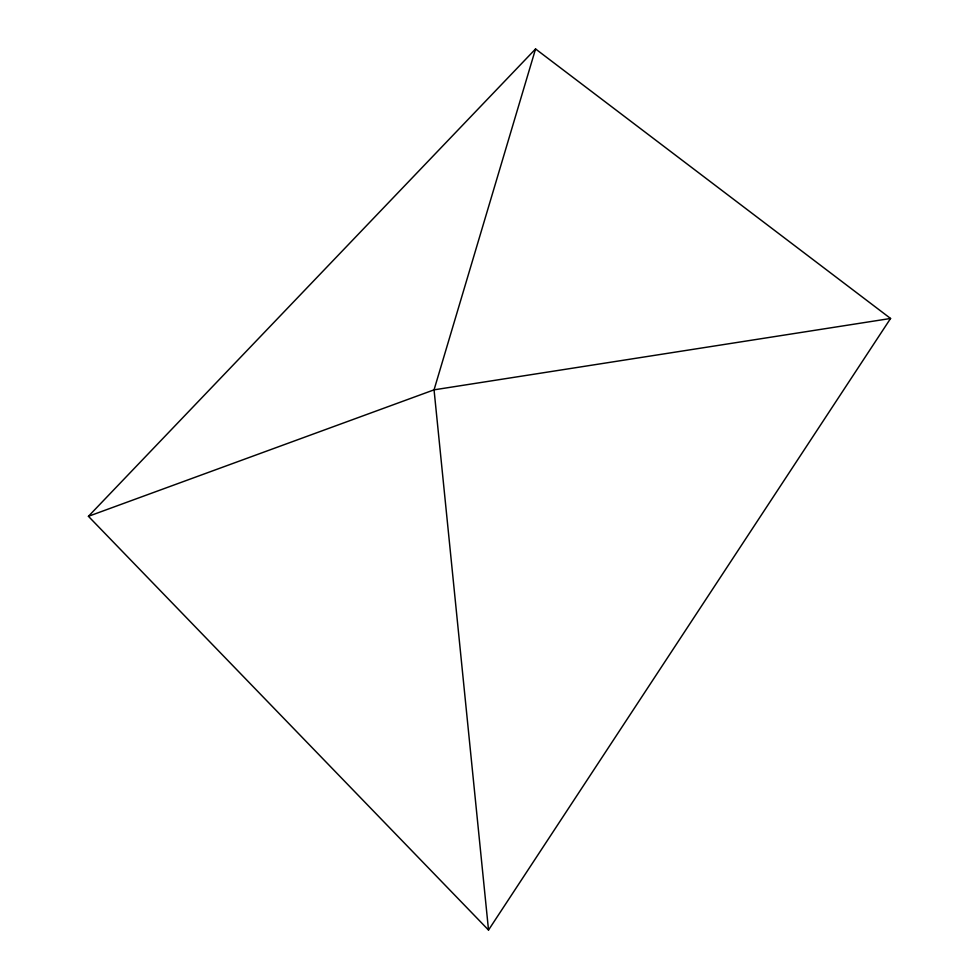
<?xml version="1.0" encoding="UTF-8"?>
<svg xmlns="http://www.w3.org/2000/svg" width="979" height="979" viewBox="0 0 979 979"><rect width="100%" height="100%" fill="white"/><g stroke="black" fill="none" stroke-linecap="round" stroke-linejoin="round"><path stroke-width="1.47" d="M535.562 48.95L434.052 389.838L488.521 930.05L890.572 318.469L535.562 48.95L88.428 516.312L488.521 930.05M88.428 516.312L434.052 389.838L890.572 318.469"/></g></svg>
